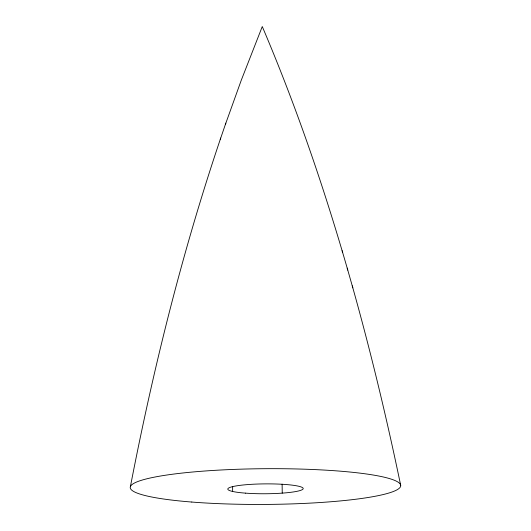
<?xml version="1.0" encoding="UTF-8"?>
<svg xmlns="http://www.w3.org/2000/svg" width="531" height="531" viewBox="0 0 531 531"><rect width="100%" height="100%" fill="white"/><g stroke="black" fill="none" stroke-linecap="round" stroke-linejoin="round"><path stroke-width="0.8" d="M232.618 491.46L232.651 486.509M130.367 486.768C153.12 369.291 181.947 252.842 220.252 139.427L220.717 138.06M225.403 124.393L241.3 80.148L262.274 26.55C296.013 105.762 323.963 187.35 347.765 270.067M220.252 139.427L225.821 123.159M342.13 250.738L342.674 252.65M352.259 285.87L352.816 287.815C371.109 353.082 386.893 419.039 400.699 485.4M347.214 268.128L352.816 287.815M282.114 484.192L282.24 493.126M191.791 502.047A135.226 17.862 -0.4 0 0 400.52 486.582A135.226 17.862 -0.4 0 0 204.136 471.063A135.226 17.862 -0.4 0 0 191.791 502.047M245.601 493.146A37.701 4.938 -0.4 0 0 303.181 488.719A37.701 4.938 -0.4 0 0 247.711 484.584A37.701 4.938 -0.4 0 0 245.601 493.146"/></g></svg>
